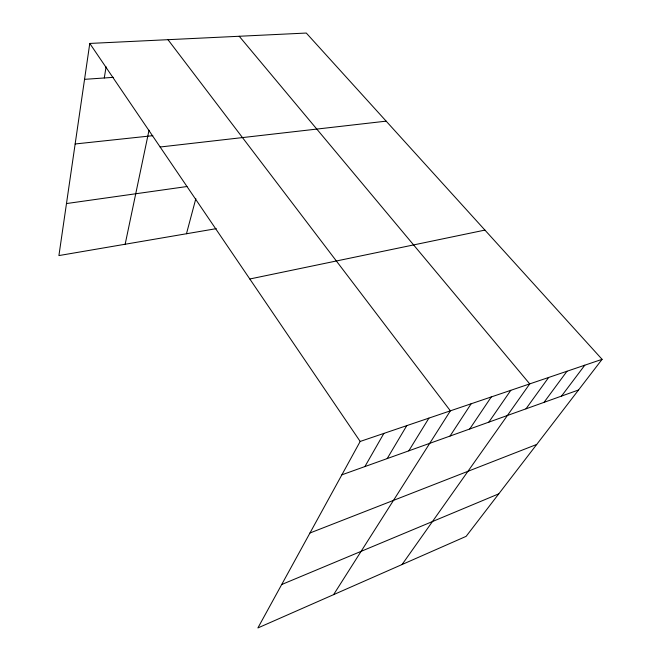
<?xml version="1.0" encoding="UTF-8"?>
<svg xmlns="http://www.w3.org/2000/svg" width="661" height="661" viewBox="0 0 661 661"><rect width="100%" height="100%" fill="white"/><g stroke="black" fill="none" stroke-linecap="round" stroke-linejoin="round"><path stroke-width="0.99" d="M602.088 359.328L360.179 441.449L257.881 627.95L466.129 536.352L602.088 359.328L306.291 33.05L89.78 43.436L58.912 255.576L216.296 228.648M104.281 77.973L106.091 66.811M125.16 244.24L149.031 130.225M186.468 233.754L195.846 198.622M364.897 466.575L383.867 433.409M387.197 458.577L406.771 425.634M408.795 450.835L428.931 418.116M333.59 594.652L450.381 410.828L167.985 39.685M450.034 436.053L471.153 403.78M469.723 428.989L491.28 396.947M488.843 422.139L510.796 390.32M402.078 564.527L529.734 383.892L239.224 36.264M525.974 408.829L548.647 377.472M544.003 402.367L566.998 371.242M561.519 396.088L584.803 365.194M281.71 584.514L498.774 493.841M309.968 532.997L536.707 444.448M341.869 474.829L578.549 389.982M249.808 278.992L484.926 230.094M66.48 203.555L186.972 186.526M160.144 147.006L386.164 121.153M75.147 143.982L152.831 135.679M84.558 79.337L113.411 77.345M89.78 43.436L360.179 441.449"/></g></svg>
